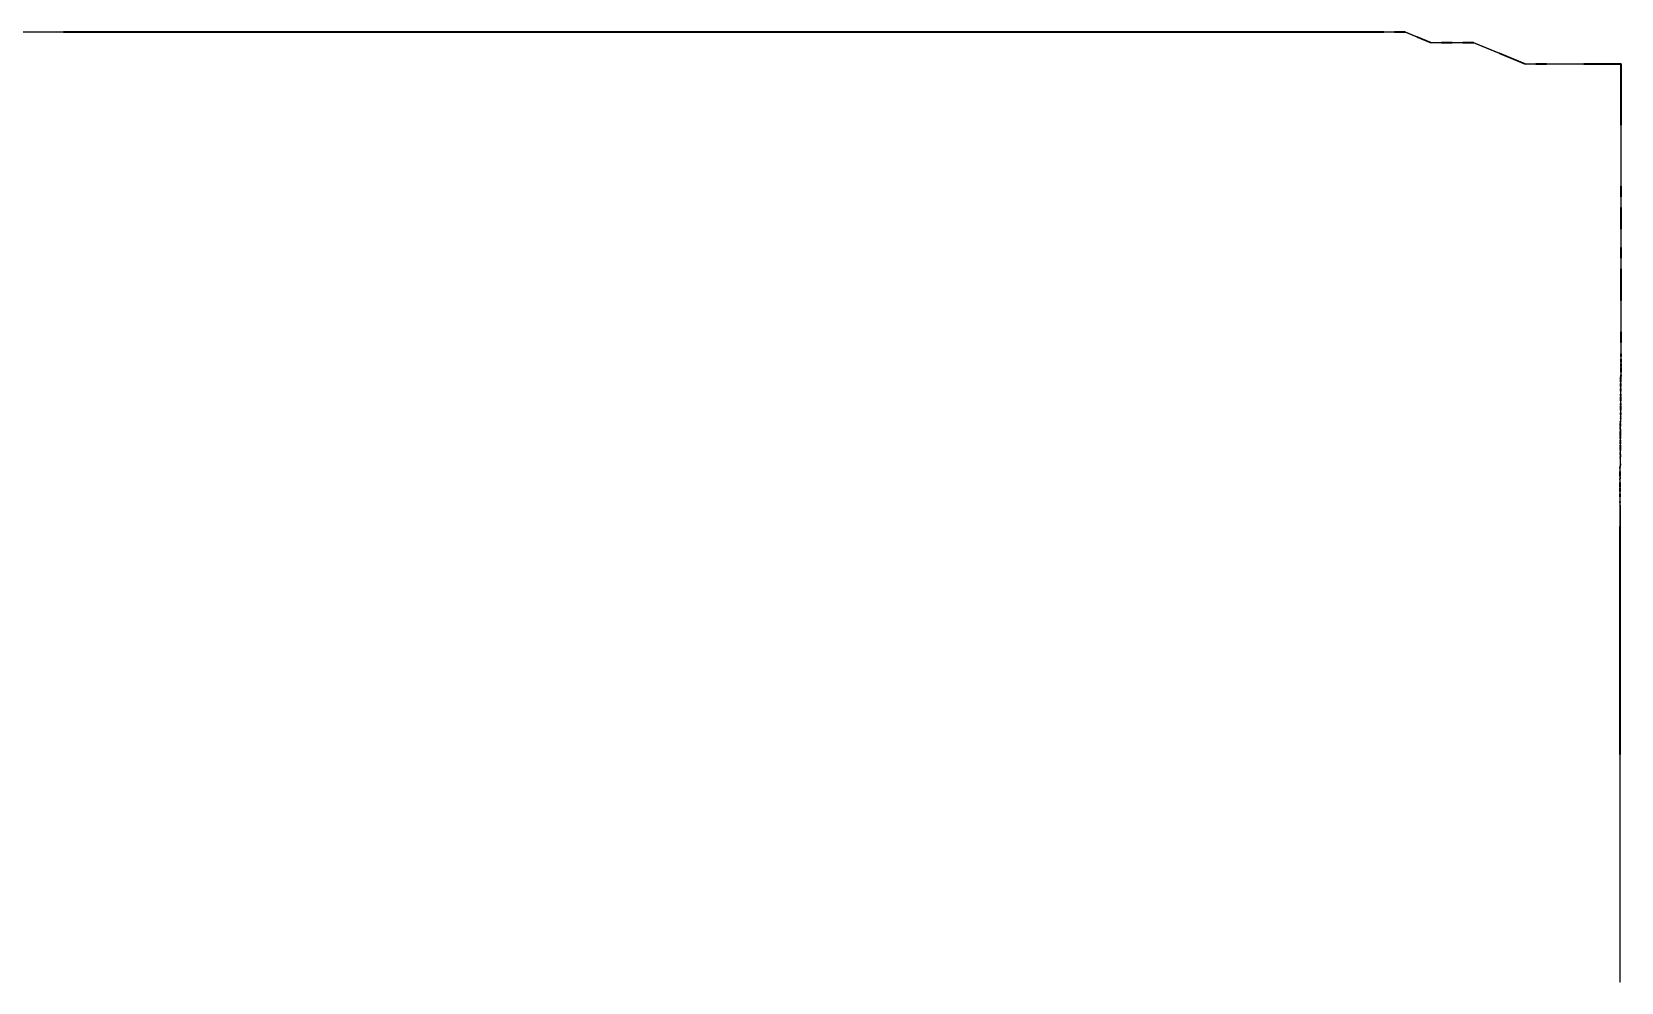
# Model space of a CAD drawing. Header units: metres. Extents: x 2 to 41.4, y 0.9 to 39.
# Drawn here: x 5.743 to 9.466, y 6.169 to 8.394 of the extents above; entities that cross this region are included whole.
import ezdxf

# ---------------------------------------------------------------- set-up
doc = ezdxf.new("R2010")
doc.units = ezdxf.units.M
doc.layers.add('BSA_MATERIAL_SECTION', color=7, linetype='Continuous')

msp = doc.modelspace()

# ---------------------------------------------------------------- linework, layer by layer
at = {"layer": 'BSA_MATERIAL_SECTION'}
for p, q in [((2.7258, 8.3939), (5.8178, 8.3939)), ((5.8178, 8.3931), (2.7258, 8.3931)), ((8.9097, 8.3939), (5.8178, 8.3939)), ((5.8178, 8.3931), (8.9097, 8.3931)), ((8.9097, 8.3939), (8.9347, 8.3939)), ((8.9097, 8.3935), (8.9097, 8.3939)), ((8.9097, 8.3939), (8.9097, 8.3935)), ((8.9097, 8.3935), (8.9097, 8.3931)), ((8.9097, 8.3931), (8.9097, 8.3935)), ((8.9347, 8.3931), (8.9097, 8.3931)), ((8.9597, 8.3939), (8.9347, 8.3939)), ((8.9347, 8.3931), (8.9597, 8.3931)), ((8.9597, 8.3939), (8.9876, 8.3824)), ((8.9876, 8.3816), (8.9597, 8.3931)), ((9.0201, 8.3689), (8.9876, 8.3824)), ((8.9876, 8.3816), (9.0201, 8.3681)), ((9.0201, 8.3689), (9.0451, 8.3689)), ((9.0451, 8.3681), (9.0201, 8.3681)), ((9.0701, 8.3689), (9.0451, 8.3689)), ((9.0451, 8.3681), (9.0701, 8.3681)), ((9.0701, 8.3685), (9.0701, 8.3689)), ((9.0701, 8.3689), (9.0951, 8.3689)), ((9.0701, 8.3685), (9.0701, 8.3689)), ((9.0701, 8.3685), (9.0701, 8.3681)), ((9.0701, 8.3685), (9.0701, 8.3681)), ((9.0951, 8.3681), (9.0701, 8.3681)), ((9.1201, 8.3689), (9.0951, 8.3689)), ((9.0951, 8.3681), (9.1201, 8.3681)), ((9.1201, 8.3689), (9.1804, 8.3439)), ((9.1804, 8.3431), (9.1201, 8.3681)), ((9.2408, 8.3189), (9.1804, 8.3439)), ((9.1804, 8.3431), (9.2408, 8.3181)), ((9.2408, 8.3189), (9.2658, 8.3189)), ((9.2658, 8.3181), (9.2408, 8.3181)), ((9.2908, 8.3189), (9.2658, 8.3189)), ((9.2658, 8.3181), (9.2908, 8.3181)), ((9.2908, 8.3185), (9.2908, 8.3189)), ((9.2908, 8.3189), (9.3783, 8.3189)), ((9.2908, 8.3185), (9.2908, 8.3189)), ((9.2908, 8.3185), (9.2908, 8.3181)), ((9.2908, 8.3185), (9.2908, 8.3181)), ((9.3779, 8.3181), (9.2908, 8.3181)), ((9.3779, 8.3181), (9.465, 8.3181)), ((9.4658, 8.3189), (9.3783, 8.3189)), ((9.465, 8.1752), (9.465, 8.3181)), ((9.4658, 8.3189), (9.4658, 8.1756)), ((9.465, 8.1752), (9.465, 8.0323)), ((9.4658, 8.0323), (9.4658, 8.1756)), ((9.4654, 8.0323), (9.465, 8.0323)), ((9.4654, 8.0323), (9.465, 8.0323)), ((9.465, 8.0073), (9.465, 8.0323)), ((9.465, 8.0073), (9.465, 7.9823)), ((9.4654, 8.0323), (9.4658, 8.0323)), ((9.4654, 8.0323), (9.4658, 8.0323)), ((9.4658, 8.0323), (9.4658, 8.0073)), ((9.4658, 7.9823), (9.4658, 8.0073)), ((9.465, 7.9321), (9.465, 7.9823)), ((9.4658, 7.9823), (9.4658, 7.9321)), ((9.465, 7.9321), (9.465, 7.889)), ((9.4658, 7.889), (9.4658, 7.9321)), ((9.465, 7.864), (9.465, 7.889)), ((9.465, 7.864), (9.465, 7.839)), ((9.4658, 7.889), (9.4658, 7.864)), ((9.4658, 7.839), (9.4658, 7.864)), ((9.465, 7.839), (9.4654, 7.839)), ((9.465, 7.7652), (9.465, 7.839)), ((9.465, 7.839), (9.4654, 7.839)), ((9.4658, 7.839), (9.4654, 7.839)), ((9.4658, 7.839), (9.4654, 7.839)), ((9.4658, 7.839), (9.4658, 7.7652)), ((9.465, 7.7652), (9.465, 7.6913)), ((9.4658, 7.6913), (9.4658, 7.7652)), ((9.465, 7.6663), (9.465, 7.6913)), ((9.4654, 7.6913), (9.465, 7.6913)), ((9.4654, 7.6913), (9.465, 7.6913)), ((9.4654, 7.6913), (9.4658, 7.6913)), ((9.4654, 7.6913), (9.4658, 7.6913)), ((9.4658, 7.6913), (9.4658, 7.6663)), ((9.4649, 7.6336), (9.465, 7.6382)), ((9.4649, 7.6336), (9.4649, 7.6308)), ((9.465, 7.6663), (9.465, 7.6413)), ((9.465, 7.6413), (9.465, 7.6413)), ((9.465, 7.6413), (9.465, 7.6413)), ((9.465, 7.6412), (9.465, 7.6413)), ((9.465, 7.6412), (9.465, 7.6401)), ((9.465, 7.6412), (9.465, 7.6412)), ((9.465, 7.6399), (9.465, 7.6401)), ((9.465, 7.6382), (9.465, 7.6399)), ((9.4658, 7.6382), (9.4657, 7.6336)), ((9.4657, 7.6308), (9.4657, 7.6336)), ((9.4658, 7.6413), (9.4658, 7.6663)), ((9.4658, 7.6413), (9.4658, 7.6413)), ((9.4658, 7.6413), (9.4658, 7.6413)), ((9.4658, 7.6413), (9.4658, 7.6412)), ((9.4658, 7.6401), (9.4658, 7.6412)), ((9.4658, 7.6412), (9.4658, 7.6412)), ((9.4658, 7.6401), (9.4658, 7.6399)), ((9.4658, 7.6399), (9.4658, 7.6382)), ((9.4647, 7.5968), (9.4646, 7.5949)), ((9.4646, 7.5949), (9.4646, 7.5943)), ((9.4646, 7.5943), (9.4646, 7.5905)), ((9.4648, 7.6104), (9.4647, 7.6078)), ((9.4647, 7.5968), (9.4647, 7.6078)), ((9.4648, 7.6204), (9.4649, 7.6248)), ((9.4648, 7.6204), (9.4648, 7.6176)), ((9.4648, 7.6104), (9.4648, 7.6176)), ((9.4649, 7.6308), (9.4649, 7.6276)), ((9.4649, 7.6248), (9.4649, 7.6276)), ((9.4654, 7.5949), (9.4655, 7.5968)), ((9.4654, 7.5943), (9.4654, 7.5949)), ((9.4654, 7.5905), (9.4654, 7.5943)), ((9.4655, 7.6078), (9.4656, 7.6104)), ((9.4655, 7.6078), (9.4655, 7.5968)), ((9.4657, 7.6248), (9.4656, 7.6204)), ((9.4656, 7.6176), (9.4656, 7.6204)), ((9.4656, 7.6176), (9.4656, 7.6104)), ((9.4657, 7.6276), (9.4657, 7.6308)), ((9.4657, 7.6276), (9.4657, 7.6248)), ((9.4643, 7.5563), (9.4644, 7.5588)), ((9.4645, 7.5746), (9.4644, 7.5702)), ((9.4644, 7.5667), (9.4644, 7.5702)), ((9.4644, 7.5635), (9.4644, 7.5667)), ((9.4644, 7.5635), (9.4644, 7.5588)), ((9.4645, 7.5829), (9.4646, 7.5905)), ((9.4645, 7.5795), (9.4645, 7.5829)), ((9.4645, 7.5746), (9.4645, 7.5795)), ((9.4652, 7.5588), (9.4651, 7.5563)), ((9.4652, 7.5702), (9.4653, 7.5746)), ((9.4652, 7.5702), (9.4652, 7.5667)), ((9.4652, 7.5667), (9.4652, 7.5635)), ((9.4652, 7.5588), (9.4652, 7.5635)), ((9.4654, 7.5905), (9.4653, 7.5829)), ((9.4653, 7.5829), (9.4653, 7.5795)), ((9.4653, 7.5795), (9.4653, 7.5746)), ((9.4641, 7.5203), (9.464, 7.5181)), ((9.4641, 7.5302), (9.4642, 7.5397)), ((9.4641, 7.5302), (9.4641, 7.5241)), ((9.4641, 7.5223), (9.4641, 7.5241)), ((9.4641, 7.5203), (9.4641, 7.5223)), ((9.4642, 7.5416), (9.4643, 7.5452)), ((9.4642, 7.5416), (9.4642, 7.5407)), ((9.4642, 7.5407), (9.4642, 7.5397)), ((9.4643, 7.5524), (9.4643, 7.5563)), ((9.4643, 7.5524), (9.4643, 7.5452)), ((9.4648, 7.5181), (9.4649, 7.5203)), ((9.465, 7.5397), (9.4649, 7.5302)), ((9.4649, 7.5241), (9.4649, 7.5302)), ((9.4649, 7.5241), (9.4649, 7.5223)), ((9.4649, 7.5223), (9.4649, 7.5203)), ((9.4651, 7.5452), (9.465, 7.5416)), ((9.465, 7.5407), (9.465, 7.5416)), ((9.465, 7.5397), (9.465, 7.5407)), ((9.4651, 7.5563), (9.4651, 7.5524)), ((9.4651, 7.5452), (9.4651, 7.5524)), ((9.4637, 7.4812), (9.4638, 7.4824)), ((9.4639, 7.4968), (9.4638, 7.4925)), ((9.4638, 7.4919), (9.4638, 7.4925)), ((9.4638, 7.4915), (9.4638, 7.4919)), ((9.4638, 7.4915), (9.4638, 7.4894)), ((9.4638, 7.4884), (9.4638, 7.4894)), ((9.4638, 7.4884), (9.4638, 7.4824)), ((9.464, 7.5079), (9.4639, 7.5047)), ((9.4639, 7.5047), (9.4639, 7.5016)), ((9.4639, 7.4993), (9.4639, 7.5016)), ((9.4639, 7.4968), (9.4639, 7.4993)), ((9.464, 7.5168), (9.464, 7.5181)), ((9.464, 7.5135), (9.464, 7.5168)), ((9.464, 7.5079), (9.464, 7.5135)), ((9.4646, 7.4824), (9.4645, 7.4812)), ((9.4646, 7.4925), (9.4647, 7.4968)), ((9.4646, 7.4925), (9.4646, 7.4919)), ((9.4646, 7.4919), (9.4646, 7.4915)), ((9.4646, 7.4894), (9.4646, 7.4915)), ((9.4646, 7.4894), (9.4646, 7.4884)), ((9.4646, 7.4824), (9.4646, 7.4884)), ((9.4647, 7.5047), (9.4648, 7.5079)), ((9.4647, 7.5016), (9.4647, 7.5047)), ((9.4647, 7.5016), (9.4647, 7.4993)), ((9.4647, 7.4993), (9.4647, 7.4968)), ((9.4648, 7.5181), (9.4648, 7.5168)), ((9.4648, 7.5168), (9.4648, 7.5135)), ((9.4648, 7.5135), (9.4648, 7.5079)), ((9.4634, 7.4436), (9.4635, 7.4455)), ((9.4635, 7.4556), (9.4636, 7.458)), ((9.4635, 7.4556), (9.4635, 7.4552)), ((9.4635, 7.4552), (9.4635, 7.455)), ((9.4635, 7.4514), (9.4635, 7.455)), ((9.4635, 7.4514), (9.4635, 7.4508)), ((9.4635, 7.4496), (9.4635, 7.4508)), ((9.4635, 7.4474), (9.4635, 7.4496)), ((9.4635, 7.4474), (9.4635, 7.4455)), ((9.4637, 7.4709), (9.4636, 7.4686)), ((9.4636, 7.4684), (9.4636, 7.4686)), ((9.4636, 7.4681), (9.4636, 7.4684)), ((9.4636, 7.4635), (9.4636, 7.4681)), ((9.4636, 7.4635), (9.4636, 7.458)), ((9.4637, 7.4802), (9.4637, 7.4812)), ((9.4637, 7.4802), (9.4637, 7.4768)), ((9.4637, 7.4729), (9.4637, 7.4768)), ((9.4637, 7.4729), (9.4637, 7.4727)), ((9.4637, 7.4727), (9.4637, 7.4721)), ((9.4637, 7.4709), (9.4637, 7.4721)), ((9.4643, 7.4455), (9.4642, 7.4436)), ((9.4644, 7.458), (9.4643, 7.4556)), ((9.4643, 7.4552), (9.4643, 7.4556)), ((9.4643, 7.455), (9.4643, 7.4552)), ((9.4643, 7.455), (9.4643, 7.4514)), ((9.4643, 7.4508), (9.4643, 7.4514)), ((9.4643, 7.4508), (9.4643, 7.4496)), ((9.4643, 7.4496), (9.4643, 7.4474)), ((9.4643, 7.4455), (9.4643, 7.4474)), ((9.4644, 7.4686), (9.4645, 7.4709)), ((9.4644, 7.4686), (9.4644, 7.4684)), ((9.4644, 7.4684), (9.4644, 7.4681)), ((9.4644, 7.4635), (9.4644, 7.4681)), ((9.4644, 7.4635), (9.4644, 7.458)), ((9.4645, 7.4812), (9.4645, 7.4802)), ((9.4645, 7.4768), (9.4645, 7.4802)), ((9.4645, 7.4768), (9.4645, 7.4729)), ((9.4645, 7.4727), (9.4645, 7.4729)), ((9.4645, 7.4721), (9.4645, 7.4727)), ((9.4645, 7.4721), (9.4645, 7.4709)), ((9.4631, 7.4042), (9.4632, 7.409)), ((9.4632, 7.4161), (9.4633, 7.4211)), ((9.4632, 7.4161), (9.4632, 7.414)), ((9.4632, 7.4131), (9.4632, 7.414)), ((9.4632, 7.4128), (9.4632, 7.4131)), ((9.4632, 7.4128), (9.4632, 7.4113)), ((9.4632, 7.4113), (9.4632, 7.4092)), ((9.4632, 7.409), (9.4632, 7.4092)), ((9.4633, 7.4295), (9.4634, 7.4327)), ((9.4633, 7.4295), (9.4633, 7.428)), ((9.4633, 7.428), (9.4633, 7.4265)), ((9.4633, 7.4236), (9.4633, 7.4265)), ((9.4633, 7.4236), (9.4633, 7.4232)), ((9.4633, 7.4217), (9.4633, 7.4232)), ((9.4633, 7.4217), (9.4633, 7.4211)), ((9.4634, 7.4416), (9.4634, 7.4436)), ((9.4634, 7.4416), (9.4634, 7.4393)), ((9.4634, 7.4393), (9.4634, 7.438)), ((9.4634, 7.4361), (9.4634, 7.438)), ((9.4634, 7.4361), (9.4634, 7.4346)), ((9.4634, 7.4338), (9.4634, 7.4346)), ((9.4634, 7.4327), (9.4634, 7.4338)), ((9.4639, 7.4042), (9.464, 7.409)), ((9.4641, 7.4211), (9.464, 7.4161)), ((9.464, 7.414), (9.464, 7.4161)), ((9.464, 7.414), (9.464, 7.4131)), ((9.464, 7.4131), (9.464, 7.4128)), ((9.464, 7.4113), (9.464, 7.4128)), ((9.464, 7.4092), (9.464, 7.4113)), ((9.464, 7.4092), (9.464, 7.409)), ((9.4642, 7.4327), (9.4641, 7.4295)), ((9.4641, 7.428), (9.4641, 7.4295)), ((9.4641, 7.4265), (9.4641, 7.428)), ((9.4641, 7.4265), (9.4641, 7.4236)), ((9.4641, 7.4232), (9.4641, 7.4236)), ((9.4641, 7.4232), (9.4641, 7.4217)), ((9.4641, 7.4211), (9.4641, 7.4217)), ((9.4642, 7.4436), (9.4642, 7.4416)), ((9.4642, 7.4393), (9.4642, 7.4416)), ((9.4642, 7.438), (9.4642, 7.4393)), ((9.4642, 7.438), (9.4642, 7.4361)), ((9.4642, 7.4346), (9.4642, 7.4361)), ((9.4642, 7.4346), (9.4642, 7.4338)), ((9.4642, 7.4338), (9.4642, 7.4327)), ((9.4629, 7.3713), (9.4628, 7.3647)), ((9.463, 7.3823), (9.4629, 7.375)), ((9.4629, 7.3731), (9.4629, 7.375)), ((9.4629, 7.3713), (9.4629, 7.3731)), ((9.4631, 7.3955), (9.463, 7.3911)), ((9.463, 7.3911), (9.463, 7.3823)), ((9.4631, 7.4042), (9.4631, 7.3991)), ((9.4631, 7.3955), (9.4631, 7.3991)), ((9.4636, 7.3647), (9.4637, 7.3713)), ((9.4638, 7.3823), (9.4637, 7.375)), ((9.4637, 7.3731), (9.4637, 7.375)), ((9.4637, 7.3713), (9.4637, 7.3731)), ((9.4638, 7.3911), (9.4639, 7.3955)), ((9.4638, 7.3823), (9.4638, 7.3911)), ((9.4639, 7.4042), (9.4639, 7.3991)), ((9.4639, 7.3955), (9.4639, 7.3991)), ((9.4627, 7.345), (9.4626, 7.3428)), ((9.4626, 7.3428), (9.4626, 7.3384)), ((9.4626, 7.3325), (9.4626, 7.3384)), ((9.4627, 7.3549), (9.4628, 7.3581)), ((9.4627, 7.3538), (9.4627, 7.3549)), ((9.4627, 7.3538), (9.4627, 7.3516)), ((9.4627, 7.3516), (9.4627, 7.3472)), ((9.4627, 7.345), (9.4627, 7.3472)), ((9.4628, 7.3581), (9.4628, 7.3647)), ((9.4634, 7.3428), (9.4635, 7.345)), ((9.4634, 7.3384), (9.4634, 7.3428)), ((9.4634, 7.3384), (9.4634, 7.3325)), ((9.4636, 7.3581), (9.4635, 7.3549)), ((9.4635, 7.3549), (9.4635, 7.3538)), ((9.4635, 7.3516), (9.4635, 7.3538)), ((9.4635, 7.3516), (9.4635, 7.3472)), ((9.4635, 7.345), (9.4635, 7.3472)), ((9.4636, 7.3647), (9.4636, 7.3581)), ((9.4624, 7.3055), (9.4623, 7.3033)), ((9.4623, 7.3033), (9.4623, 7.2989)), ((9.4623, 7.2989), (9.4623, 7.2945)), ((9.4625, 7.3179), (9.4624, 7.312)), ((9.4624, 7.3055), (9.4624, 7.312)), ((9.4625, 7.3296), (9.4626, 7.3325)), ((9.4625, 7.3281), (9.4625, 7.3296)), ((9.4625, 7.3281), (9.4625, 7.3252)), ((9.4625, 7.3223), (9.4625, 7.3252)), ((9.4625, 7.3208), (9.4625, 7.3223)), ((9.4625, 7.3179), (9.4625, 7.3208)), ((9.4631, 7.3033), (9.4632, 7.3055)), ((9.4631, 7.2989), (9.4631, 7.3033)), ((9.4631, 7.2945), (9.4631, 7.2989)), ((9.4632, 7.312), (9.4633, 7.3179)), ((9.4632, 7.312), (9.4632, 7.3055)), ((9.4634, 7.3325), (9.4633, 7.3296)), ((9.4633, 7.3296), (9.4633, 7.3281)), ((9.4633, 7.3252), (9.4633, 7.3281)), ((9.4633, 7.3252), (9.4633, 7.3223)), ((9.4633, 7.3223), (9.4633, 7.3208)), ((9.4633, 7.3208), (9.4633, 7.3179)), ((9.4623, 7.2923), (9.4622, 7.2857)), ((9.4622, 7.2857), (9.4622, 7.2357)), ((9.4623, 7.2923), (9.4623, 7.2945)), ((9.463, 7.2857), (9.4631, 7.2923)), ((9.463, 7.2857), (9.463, 7.2357)), ((9.4631, 7.2945), (9.4631, 7.2923)), ((9.4622, 7.2357), (9.4626, 7.2357)), ((9.4622, 6.7023), (9.4622, 7.2357)), ((9.4626, 7.2357), (9.4622, 7.2357)), ((9.463, 7.2357), (9.4626, 7.2357)), ((9.4626, 7.2357), (9.463, 7.2357)), ((9.463, 7.2357), (9.463, 6.7023)), ((9.4622, 6.7023), (9.4622, 6.1689)), ((9.463, 6.1689), (9.463, 6.7023)), ((9.4622, 6.1689), (9.4626, 6.1689)), ((9.463, 6.1689), (9.4626, 6.1689))]:
    msp.add_line(p, q, dxfattribs=at)

doc.saveas('drawing.dxf')
